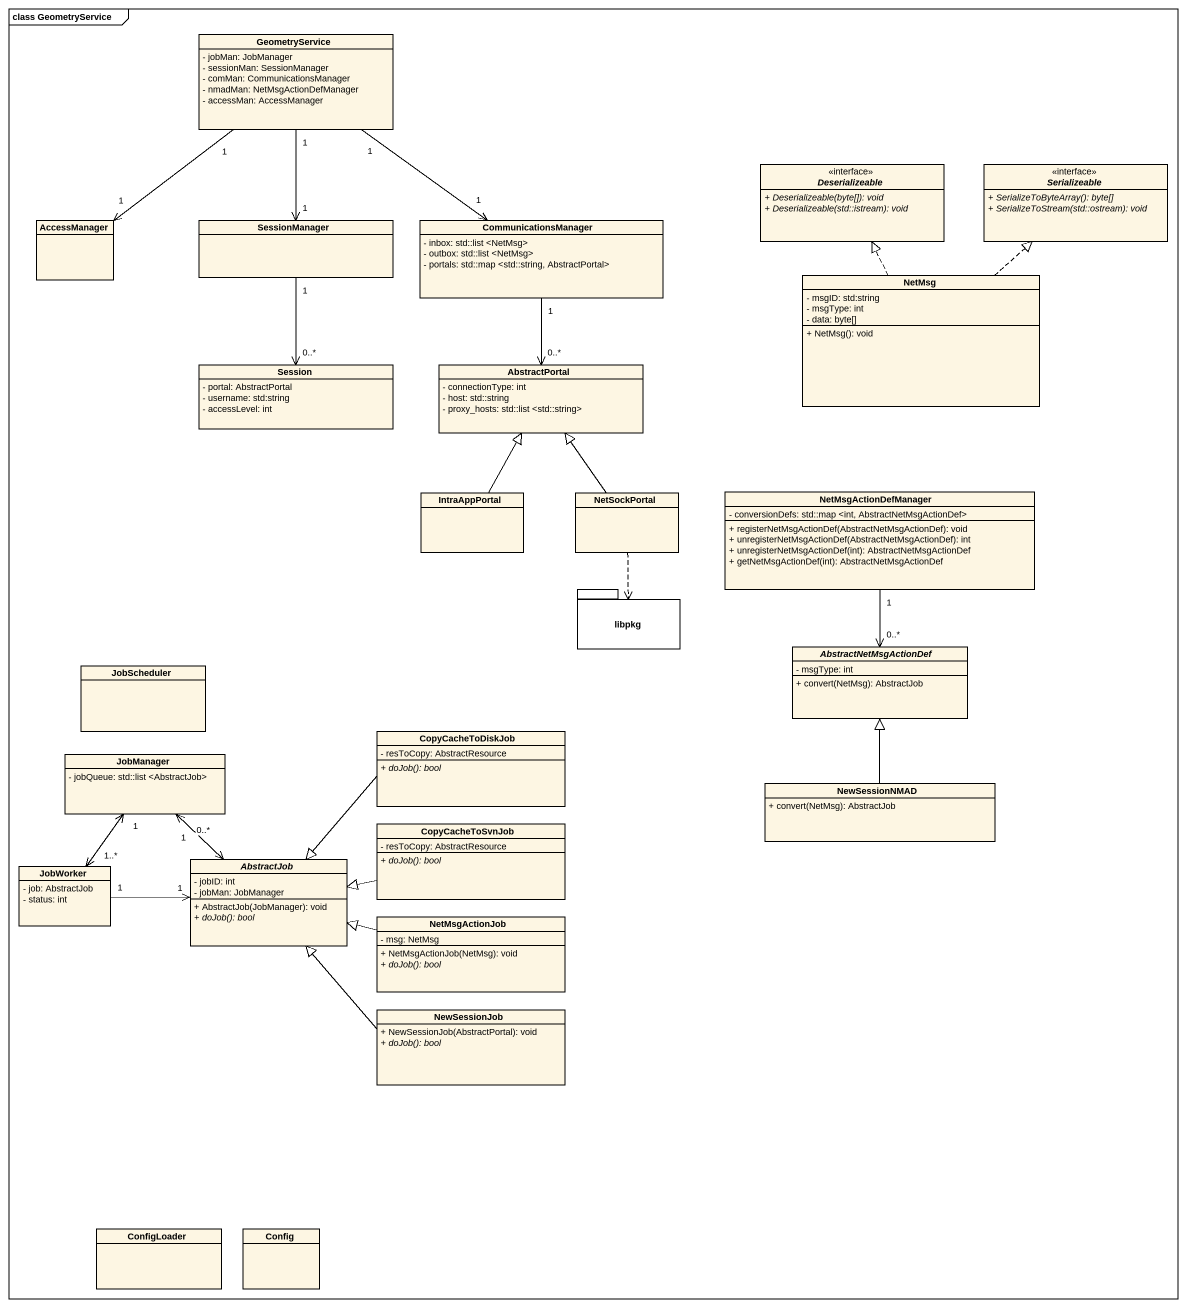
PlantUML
@startuml
mainframe class GeometryService
hide circle
hide empty members
skinparam classAttributeIconSize 0
class GeometryService {
  - jobMan: JobManager
  - sessionMan: SessionManager
  - comMan: CommunicationsManager
  - nmadMan: NetMsgActionDefManager
  - accessMan: AccessManager
}
interface Deserializeable <<interface>> {
  {abstract} + Deserializeable(byte[]): void
  {abstract} + Deserializeable(std::istream): void
}
interface Serializeable <<interface>> {
  {abstract} + SerializeToByteArray(): byte[]
  {abstract} + SerializeToStream(std::ostream): void
}
class AccessManager
class SessionManager
class CommunicationsManager {
  - inbox: std::list <NetMsg>
  - outbox: std::list <NetMsg>
  - portals: std::map <std::string, AbstractPortal>
}
class NetMsg {
  - msgID: std:string
  - msgType: int
  - data: byte[]
  + NetMsg(): void
}
class Session {
  - portal: AbstractPortal
  - username: std:string
  - accessLevel: int
}
class AbstractPortal {
  - connectionType: int
  - host: std::string
  - proxy_hosts: std::list <std::string>
}
class IntraAppPortal
class NetSockPortal
class NetMsgActionDefManager {
  - conversionDefs: std::map <int, AbstractNetMsgActionDef>
  + registerNetMsgActionDef(AbstractNetMsgActionDef): void
  + unregisterNetMsgActionDef(AbstractNetMsgActionDef): int
  + unregisterNetMsgActionDef(int): AbstractNetMsgActionDef
  + getNetMsgActionDef(int): AbstractNetMsgActionDef
}
package libpkg {
}
abstract class AbstractNetMsgActionDef {
  - msgType: int
  + convert(NetMsg): AbstractJob
}
class JobScheduler
class JobManager {
  - jobQueue: std::list <AbstractJob>
}
class CopyCacheToDiskJob {
  - resToCopy: AbstractResource
  {abstract} + doJob(): bool
}
class NewSessionNMAD {
  + convert(NetMsg): AbstractJob
}
class CopyCacheToSvnJob {
  - resToCopy: AbstractResource
  {abstract} + doJob(): bool
}
class JobWorker {
  - job: AbstractJob
  - status: int
}
abstract class AbstractJob {
  - jobID: int
  - jobMan: JobManager
  + AbstractJob(JobManager): void
  {abstract} + doJob(): bool
}
class NetMsgActionJob {
  - msg: NetMsg
  + NetMsgActionJob(NetMsg): void
  {abstract} + doJob(): bool
}
class NewSessionJob {
  + NewSessionJob(AbstractPortal): void
  {abstract} + doJob(): bool
}
class ConfigLoader
class Config
GeometryService "1" --> "1" AccessManager
GeometryService "1" --> "1" SessionManager
GeometryService "1" --> "1" CommunicationsManager
SessionManager "1" --> "0..*" Session
CommunicationsManager "1" --> "0..*" AbstractPortal
NetMsg .up.|> Deserializeable
NetMsg .up.|> Serializeable
IntraAppPortal -up-|> AbstractPortal
NetSockPortal -up-|> AbstractPortal
NetSockPortal ..> libpkg
NetMsgActionDefManager "1" --> "0..*" AbstractNetMsgActionDef
JobManager "1" <--> "1..*" JobWorker
JobManager "1" <--> "0..*" AbstractJob
CopyCacheToDiskJob --|> AbstractJob
NewSessionNMAD -up-|> AbstractNetMsgActionDef
CopyCacheToSvnJob -left-|> AbstractJob
JobWorker "1" -right-> "1" AbstractJob
NetMsgActionJob -left-|> AbstractJob
NewSessionJob -up-|> AbstractJob
@enduml
